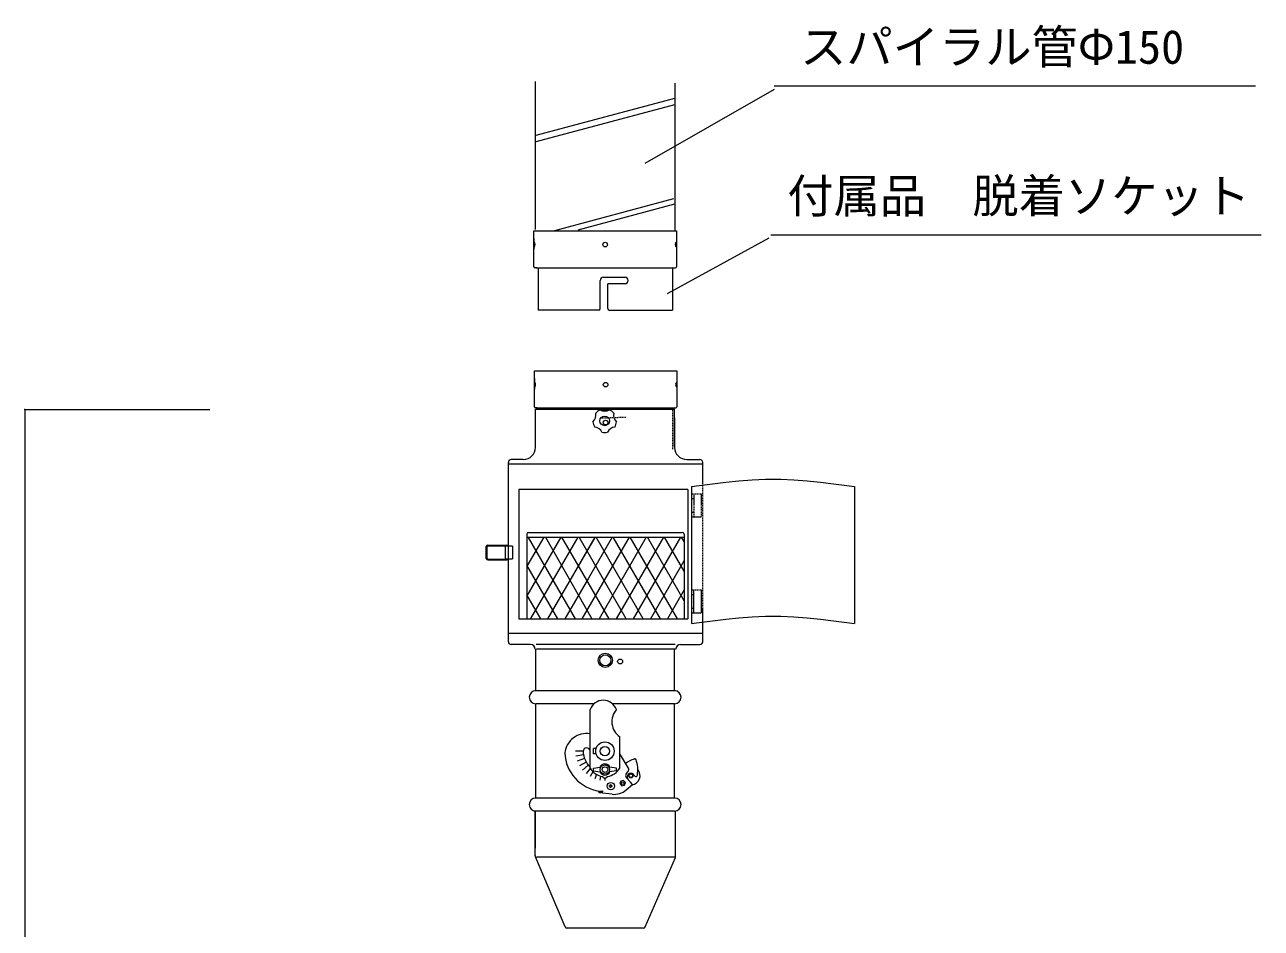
# Model space of a CAD drawing. Units: millimetres, scale not verified. Extents: x -4332 to 3912, y -3686 to 2831.
# Drawn here: x -4142 to -133, y -249 to 2682 of the extents above; entities that cross this region are included whole.
import ezdxf
from ezdxf.enums import TextEntityAlignment as Align

# ---------------------------------------------------------------- set-up
doc = ezdxf.new("R2010")
doc.units = ezdxf.units.MM
doc.header["$LTSCALE"] = 3
doc.header["$PDMODE"] = 32
doc.header["$PDSIZE"] = 1.5
doc.linetypes.add('DASHED1', pattern=[1.8, 1.2, -0.6])
doc.linetypes.add('LONG_DASHED1', pattern=[7, 6, -1])
doc.layers.add('1-1_NOTE', color=7, linetype='Continuous', lineweight=9)
doc.styles.add('ＭＳ ゴシック', font='')
doc.styles.get('ＭＳ ゴシック').set_extended_font_data('MS Gothic')

msp = doc.modelspace()

# ---------------------------------------------------------------- linework, layer by layer
at = {"layer": '1-1_NOTE'}
for p, q in [((-2485.779, 2017.47), (-2485.779, 2497.47)), ((-2033.593, 2012.956), (-2033.593, 2492.956)), ((-2130.946, 2232.926), (-1710.946, 2472.926)), ((-1711.959, 2484.317), (-151.959, 2484.317)), ((-2034.959, 2443.094), (-2484.959, 2323.094)), ((-2034.959, 2422.78), (-2484.959, 2302.78)), ((-2038.721, 2116.934), (-2424.382, 2014.091)), ((-2035.084, 2099.629), (-2349.308, 2015.836)), ((-2491.31, 2013.878), (-2029.31, 2013.878)), ((-2491.31, 1896.878), (-2491.31, 2013.878)), ((-2029.31, 2013.878), (-2029.31, 1896.878)), ((-2491.31, 1988.58), (-2491.31, 1954.416)), ((-2058.34, 1810.491), (-1728.34, 1990.491)), ((-1723.151, 2000.939), (-133.151, 2000.939)), ((-2482.31, 1893.878), (-2488.31, 1893.878)), ((-2485.31, 1893.878), (-2035.31, 1893.878)), ((-2477.905, 1893.267), (-2477.905, 1756.767)), ((-2042.3, 1893.614), (-2042.3, 1756.767)), ((-2038.31, 1893.878), (-2032.31, 1893.878)), ((-2276.109, 1761.767), (-2276.109, 1853.031)), ((-2266.109, 1863.031), (-2195.674, 1863.031)), ((-2185.674, 1852.031), (-2185.674, 1853.031)), ((-2195.674, 1842.031), (-2252.109, 1842.031)), ((-2252.109, 1761.767), (-2252.109, 1842.031)), ((-2281.109, 1756.767), (-2477.905, 1756.767)), ((-2247.109, 1756.767), (-2042.3, 1756.767)), ((-2489.861, 1559.644), (-2027.861, 1559.644)), ((-2489.861, 1442.644), (-2489.861, 1559.644)), ((-2489.861, 1534.346), (-2489.861, 1500.182)), ((-2027.861, 1559.644), (-2027.861, 1442.644)), ((-4141.329, 1433.644), (-4141.329, -2085.356)), ((-2480.861, 1439.644), (-2486.861, 1439.644)), ((-2485.967, 1311.644), (-2485.967, 1434.865)), ((-2485.967, 1434.865), (-2035.361, 1434.865)), ((-2483.861, 1439.644), (-2033.861, 1439.644)), ((-2272.051, 1430.644), (-2251.256, 1430.644)), ((-2036.861, 1439.644), (-2030.861, 1439.644)), ((-2035.361, 1311.644), (-2035.361, 1434.865)), ((-2035.361, 1406.644), (-2035.361, 1307.649)), ((-2573.898, 1257.336), (-1943.898, 1257.336)), ((-2573.861, 680.645), (-2573.861, 1262.644)), ((-2525.967, 1271.644), (-2564.861, 1271.644)), ((-1995.361, 1271.644), (-1952.861, 1271.644)), ((-1943.861, 1192.796), (-1943.861, 1262.644)), ((-1992.016, 1175.107), (-2539.729, 1175.107)), ((-2539.729, 1175.107), (-2539.729, 755.107)), ((-1992.016, 1175.107), (-1992.016, 755.107)), ((-1979.905, 1183.985), (-1979.905, 739.985)), ((-1451.905, 1183.985), (-1451.905, 739.985)), ((-1979.266, 1085.304), (-1979.266, 1160.304)), ((-1979.266, 1145.304), (-1973.266, 1145.304)), ((-1973.266, 1100.304), (-1979.266, 1100.304)), ((-2514.3, 1029.243), (-2514.3, 755.107)), ((-2514.3, 1020.243), (-2004.3, 1020.243)), ((-2404.106, 1020.243), (-2514.3, 829.382)), ((-2459.532, 1020.243), (-2514.3, 925.382)), ((-2510.168, 1018.92), (-2357.168, 754.92)), ((-2508.3, 1035.243), (-2010.3, 1035.243)), ((-2348.944, 1020.294), (-2501.944, 756.294)), ((-2453.983, 1019.435), (-2303.983, 755.435)), ((-2294.19, 1018.92), (-2447.19, 754.92)), ((-2331.489, 900.687), (-2400.515, 1020.243)), ((-2293.255, 1020.243), (-2355.101, 913.122)), ((-2192.013, 755.107), (-2345.089, 1020.243)), ((-2182.404, 1020.243), (-2335.48, 755.107)), ((-2237.829, 1020.243), (-2314.759, 886.996)), ((-2136.588, 755.107), (-2289.664, 1020.243)), ((-2126.978, 1020.243), (-2280.054, 755.107)), ((-2081.162, 755.107), (-2234.238, 1020.243)), ((-2071.553, 1020.243), (-2224.629, 755.107)), ((-2025.736, 755.107), (-2178.812, 1020.243)), ((-2016.127, 1020.243), (-2169.203, 755.107)), ((-2004.3, 813.978), (-2123.387, 1020.243)), ((-2004.3, 909.978), (-2067.961, 1020.243)), ((-2004.3, 1005.978), (-2012.535, 1020.243)), ((-2004.3, 1029.243), (-2004.3, 755.107)), ((-2645.765, 951.238), (-2645.765, 989.638)), ((-2643.365, 951.238), (-2643.365, 989.638)), ((-2640.965, 994.438), (-2578.565, 994.438)), ((-2640.965, 992.038), (-2578.565, 992.038)), ((-2584.461, 990.956), (-2584.461, 950.156)), ((-2560.461, 990.956), (-2584.461, 990.956)), ((-2560.461, 990.956), (-2560.461, 950.156)), ((-2640.965, 948.838), (-2578.565, 948.838)), ((-2640.965, 946.438), (-2578.565, 946.438)), ((-2584.461, 950.156), (-2560.461, 950.156)), ((-2413.716, 755.107), (-2514.3, 929.324)), ((-2004.3, 944.728), (-2113.777, 755.107)), ((-2314.759, 886.996), (-2390.906, 755.107)), ((-2355.101, 913.122), (-2367.684, 891.328)), ((-2247.439, 755.107), (-2331.489, 900.687)), ((-2004.3, 848.728), (-2058.352, 755.107)), ((-1979.371, 773.841), (-1979.371, 848.841)), ((-2469.141, 755.107), (-2514.3, 833.324)), ((-1979.371, 833.841), (-1973.371, 833.841)), ((-1973.371, 788.841), (-1979.371, 788.841)), ((-2539.729, 755.107), (-1992.016, 755.107)), ((-1943.861, 680.645), (-1943.861, 748.796)), ((-1943.861, 707.645), (-2573.861, 707.645)), ((-2501.861, 671.645), (-2564.861, 671.645)), ((-2485.361, 521.645), (-2485.361, 656.645)), ((-2033.861, 671.645), (-2483.861, 671.645)), ((-2032.361, 656.645), (-2482.361, 656.645)), ((-2035.361, 521.645), (-2035.361, 656.645)), ((-2015.861, 671.645), (-1952.861, 671.645)), ((-2032.361, 521.645), (-2488.361, 521.645)), ((-2485.361, 173.645), (-2485.361, 479.645)), ((-2296.619, 479.645), (-2485.361, 479.645)), ((-2309.06, 270.358), (-2309.06, 460.858)), ((-2035.361, 479.645), (-2237.935, 479.645)), ((-2035.361, 173.645), (-2035.361, 479.645)), ((-2213.06, 270.358), (-2213.06, 372.358)), ((-2331.54, 325.858), (-2356.381, 325.858)), ((-2298.56, 317.608), (-2298.56, 334.108)), ((-2289.904, 334.108), (-2298.56, 334.108)), ((-2330.469, 313.619), (-2354.933, 309.305)), ((-2327.289, 301.752), (-2350.633, 293.256)), ((-2322.097, 290.618), (-2343.611, 278.197)), ((-2289.904, 317.608), (-2298.56, 317.608)), ((-2184.953, 270.299), (-2213.498, 319.219)), ((-2315.051, 280.555), (-2334.08, 264.587)), ((-2308.452, 269.379), (-2322.331, 252.838)), ((-2299.764, 258.821), (-2308.721, 243.307)), ((-2298.542, 261.52), (-2276.06, 258.52)), ((-2288.485, 250.508), (-2293.662, 236.285)), ((-2275.285, 245.189), (-2277.613, 231.985)), ((-2223.579, 261.52), (-2246.06, 258.52)), ((-2192.07, 251.893), (-2185.605, 260.261)), ((-2163.791, 244.858), (-2167.994, 249.717)), ((-2261.06, 237.358), (-2261.06, 230.537)), ((-2246.581, 211.216), (-2246.46, 214.214)), ((-2243.583, 211.096), (-2246.581, 211.216)), ((-2243.462, 214.093), (-2246.46, 214.214)), ((-2243.704, 208.098), (-2243.583, 211.096)), ((-2240.706, 207.977), (-2243.704, 208.098)), ((-2243.462, 214.093), (-2243.342, 217.091)), ((-2240.344, 216.97), (-2243.342, 217.091)), ((-2240.706, 207.977), (-2240.586, 210.975)), ((-2237.588, 210.854), (-2240.586, 210.975)), ((-2240.465, 213.973), (-2240.344, 216.97)), ((-2237.467, 213.852), (-2240.465, 213.973)), ((-2237.588, 210.854), (-2237.467, 213.852)), ((-2192.16, 200.302), (-2172.038, 217.706)), ((-2178.305, 224.952), (-2191.755, 240.502)), ((-2172.038, 217.706), (-2178.305, 224.952)), ((-2483.797, 174.911), (-2034.568, 174.911)), ((-2282.182, 196.394), (-2268.06, 197.036)), ((-2282.045, 193.397), (-2282.182, 196.394)), ((-2279.337, 190.578), (-2279.012, 193.535)), ((-2237.952, 186.039), (-2279.337, 190.578)), ((-2297.861, 131.645), (-2491.361, 131.645)), ((-2486.861, 131.645), (-2486.861, 11.645)), ((-2486.831, -14.121), (-2486.831, 130.575)), ((-2035.361, 131.645), (-2297.861, 131.645)), ((-2032.054, -15.98), (-2032.054, 132.358)), ((-2390.127, -244.249), (-2486.279, -16.847)), ((-2482.768, -17.302), (-2031.335, -17.302)), ((-2130.567, -244.311), (-2032.633, -18.768)), ((-2136.988, -248.523), (-2383.679, -248.523))]:
    msp.add_line(p, q, dxfattribs=at)
at = {"layer": '1-1_NOTE', "color": 4}
msp.add_line((-4141.329, 1433.644), (-3542.051, 1433.644), dxfattribs=at)
at = {"layer": '1-1_NOTE', "linetype": 'DASHED1'}
for p, q in [((-2270.973, 1406.644), (-2192.973, 1409.644)), ((-2041.025, 1305.369), (-2041.025, 1437.369)), ((-1943.861, 748.796), (-1943.861, 1192.796)), ((-1973.266, 1160.304), (-1973.266, 1085.304)), ((-1949.266, 1085.304), (-1979.266, 1085.304)), ((-1979.371, 848.841), (-1949.371, 848.841)), ((-1973.371, 848.841), (-1973.371, 773.841)), ((-1949.371, 848.841), (-1949.371, 773.841)), ((-1949.371, 773.841), (-1979.371, 773.841))]:
    msp.add_line(p, q, dxfattribs=at)
at = {"layer": '1-1_NOTE'}
for points in [[(-1979.905, 1183.985), (-1955.048, 1187.365), (-1912.191, 1193.016), (-1869.334, 1198.181), (-1826.477, 1202.552), (-1783.62, 1205.819), (-1740.762, 1207.676), (-1715.905, 1207.985), (-1691.048, 1207.676), (-1648.191, 1205.819), (-1605.334, 1202.552), (-1562.477, 1198.181), (-1519.62, 1193.016), (-1476.762, 1187.365), (-1451.905, 1183.985)], [(-1979.905, 739.985), (-1955.048, 743.365), (-1912.191, 749.016), (-1869.334, 754.181), (-1826.477, 758.552), (-1783.62, 761.819), (-1740.762, 763.676), (-1715.905, 763.985), (-1691.048, 763.676), (-1648.191, 761.819), (-1605.334, 758.552), (-1562.477, 754.181), (-1519.62, 749.016), (-1476.762, 743.365), (-1451.905, 739.985)], [(-2298.542, 261.52), (-2298.542, 270.52), (-2276.06, 273.52)], [(-2269.31, 243.967), (-2261.06, 237.358), (-2252.81, 243.967)], [(-2223.579, 261.52), (-2223.579, 270.52), (-2246.06, 273.52)], [(-2282.045, 193.397), (-2267.924, 194.039), (-2268.06, 197.036)]]:
    msp.add_lwpolyline(points, dxfattribs=at)
at = {"layer": '1-1_NOTE', "linetype": 'DASHED1'}
msp.add_lwpolyline([(-1979.266, 1160.304), (-1949.266, 1160.304), (-1949.266, 1085.304)], dxfattribs=at)
at = {"layer": '1-1_NOTE'}
msp.add_lwpolyline([(-2209.509, 228.927), (-2212.46, 220.425), (-2206.573, 213.618), (-2197.734, 215.313), (-2194.783, 223.816), (-2200.67, 230.623)], close=True, dxfattribs=at)
for centre, radius in [((-2260.31, 1968.878), 7.5), ((-2258.861, 1514.644), 7.5), ((-2261.653, 1397.234), 15.75), ((-2258.861, 1391.644), 7.5), ((-2259.959, 620.574), 23), ((-2259.749, 620.536), 18), ((-2211.869, 616.63), 8), ((-2261.06, 325.858), 30), ((-2261.06, 325.858), 15), ((-2261.06, 266.02), 15), ((-2261.06, 266.02), 9), ((-2177.07, 246.367), 7.5), ((-2177.07, 246.367), 6), ((-2242.024, 212.534), 12), ((-2203.621, 222.12), 4.5)]:
    msp.add_circle(centre, radius, dxfattribs=at)
for centre, radius, start, end in [((-2488.31, 1896.878), 3, 180, 270), ((-2032.31, 1896.878), 3, 270, 0), ((-2266.109, 1853.031), 10, 90, 180), ((-2195.674, 1853.031), 10, 0, 90), ((-2195.674, 1852.031), 10, 270, 0), ((-2281.109, 1761.767), 5, 270, 0), ((-2247.109, 1761.767), 5, 180, 270), ((-2486.861, 1442.644), 3, 180, 270), ((-2480.861, 1433.644), 6, 0, 90), ((-2319.43, 1416.007), 29.25, 312.17187, 11.82813), ((-2261.653, 1397.234), 38.25, 112.35627, 139.64373), ((-2261.653, 1457.984), 29.25, 240.17187, 299.82813), ((-2261.653, 1397.234), 38.25, 40.35627, 67.64373), ((-2203.877, 1416.007), 29.25, 168.17187, 227.82813), ((-2036.861, 1433.644), 6, 90, 180), ((-2030.861, 1442.644), 3, 270, 0), ((-2261.653, 1397.234), 38.25, 184.35627, 211.64373), ((-2297.361, 1348.086), 29.25, 24.17187, 83.82813), ((-2225.945, 1348.086), 29.25, 96.17187, 155.82813), ((-2261.766, 1397.234), 38.25, 328.35627, 355.64373), ((-2261.653, 1397.234), 38.25, 328.35627, 355.64373), ((-2261.653, 1397.234), 38.25, 256.35627, 283.64373), ((-2525.967, 1311.644), 40, 270, 0), ((-1995.361, 1311.644), 40, 180, 270), ((-2564.861, 1262.644), 9, 90, 180), ((-1952.861, 1262.644), 9, 0, 90), ((-2508.3, 1029.243), 6, 90, 180), ((-2010.3, 1029.243), 6, 0, 90), ((-2640.965, 989.638), 4.8, 90, 180), ((-2640.965, 989.638), 2.4, 90, 180), ((-2578.565, 989.638), 4.8, 15.93796, 90), ((-2578.565, 989.638), 2.4, 33.31165, 90), ((-2640.965, 951.238), 4.8, 180, 270), ((-2640.965, 951.238), 2.4, 180, 270), ((-2578.565, 951.238), 2.4, 270, 333.20451), ((-2578.565, 951.238), 4.8, 270, 346.97339), ((-2564.861, 680.645), 9, 180, 270), ((-2501.861, 656.645), 15, 0, 90), ((-2015.861, 656.645), 15, 90, 180), ((-1952.861, 680.645), 9, 270, 0), ((-2485.361, 500.645), 21, 90, 270), ((-2035.361, 500.645), 21, 270, 90), ((-2266.472, 445.628), 45.23, 19.67743, 160.32256), ((-2178.498, 421.496), 60.076, 139.06517, 234.87869), ((-2319.838, 311.209), 72.129, 81.40654, 172.99953), ((-2320.309, 325.222), 11.249, 90, 181.22952), ((-2261.06, 325.858), 70.5, 180.51668, 227.08981), ((-2320.309, 325.222), 11.249, 3.23477, 90), ((-2261.06, 325.858), 130.5, 182.57289, 262.23984), ((-2261.06, 266.02), 18, 90, 156.05156), ((-2261.06, 266.02), 18, 23.94843, 90), ((-2130.375, 197.009), 109.221, 109.2178, 125.62424), ((-2164.071, 296.338), 4.5, 80.26373, 119.82397), ((-2164.071, 296.338), 4.5, 358.37778, 80.26373), ((-2256.239, 265.028), 101.748, 350.44992, 19.28555), ((-2261.06, 299.524), 56.167, 211.28448, 261.55359), ((-2261.06, 266.02), 18, 203.94843, 336.05156), ((-2261.06, 299.524), 56.167, 278.4464, 328.7155), ((-2184.948, 246.39), 9, 142.30957, 220.8582), ((-2177.07, 241.867), 12, 45, 220.8582), ((-2192.727, 265.764), 9, 322.30957, 30.26373), ((-2177.07, 246.367), 30, 277.19296, 41.19754), ((-2160.387, 247.802), 4.5, 220.8582, 4.3978), ((-2485.361, 152.645), 21, 90, 270), ((-2231.411, 245.682), 60, 263.74202, 310.8582), ((-2035.361, 152.645), 21, 270, 90), ((-2479.831, -13.063), 7, 180, 203.82426), ((-2479.831, -14.121), 7, 180, 202.91998), ((-2039.054, -13.073), 7, 335.83337, 0), ((-2039.054, -15.98), 7, 336.52901, 0), ((-2383.679, -241.523), 7, 202.91998, 270), ((-2136.988, -241.523), 7, 270, 336.52901)]:
    msp.add_arc(centre, radius, start, end, dxfattribs=at)
at = {"layer": '1-1_NOTE', "linetype": 'LONG_DASHED1'}
msp.add_arc((-2177.07, 241.867), 59.25, 73.48132, 80.26373, dxfattribs=at)
at = {"layer": '1-1_NOTE'}
for centre, start_param, end_param in [((-2491.31, 1968.878), 3.14159265, 6.28318531), ((-2029.31, 1968.878), 0, 3.14159265), ((-2489.861, 1514.644), 3.14159265, 6.28318531), ((-2027.861, 1514.644), 0, 3.14159265)]:
    msp.add_ellipse(centre, major_axis=(0, 7.8), ratio=0.5, start_param=start_param, end_param=end_param, dxfattribs=at)
at = {"layer": '1-1_NOTE', "color": 1}
msp.add_point((-4141.329, 1433.644), dxfattribs=at)

# ---------------------------------------------------------------- texts
at = {"layer": '1-1_NOTE', "color": 3, "style": 'ＭＳ ゴシック'}
for s, p in [('スパイラル管Φ150', (-1628.162, 2522.407)), ('付属品\u3000脱着ソケット', (-1669.825, 2039.029))]:
    msp.add_text(s, height=110, dxfattribs=at).set_placement(p, align=Align.BOTTOM_LEFT)

doc.saveas('drawing.dxf')
